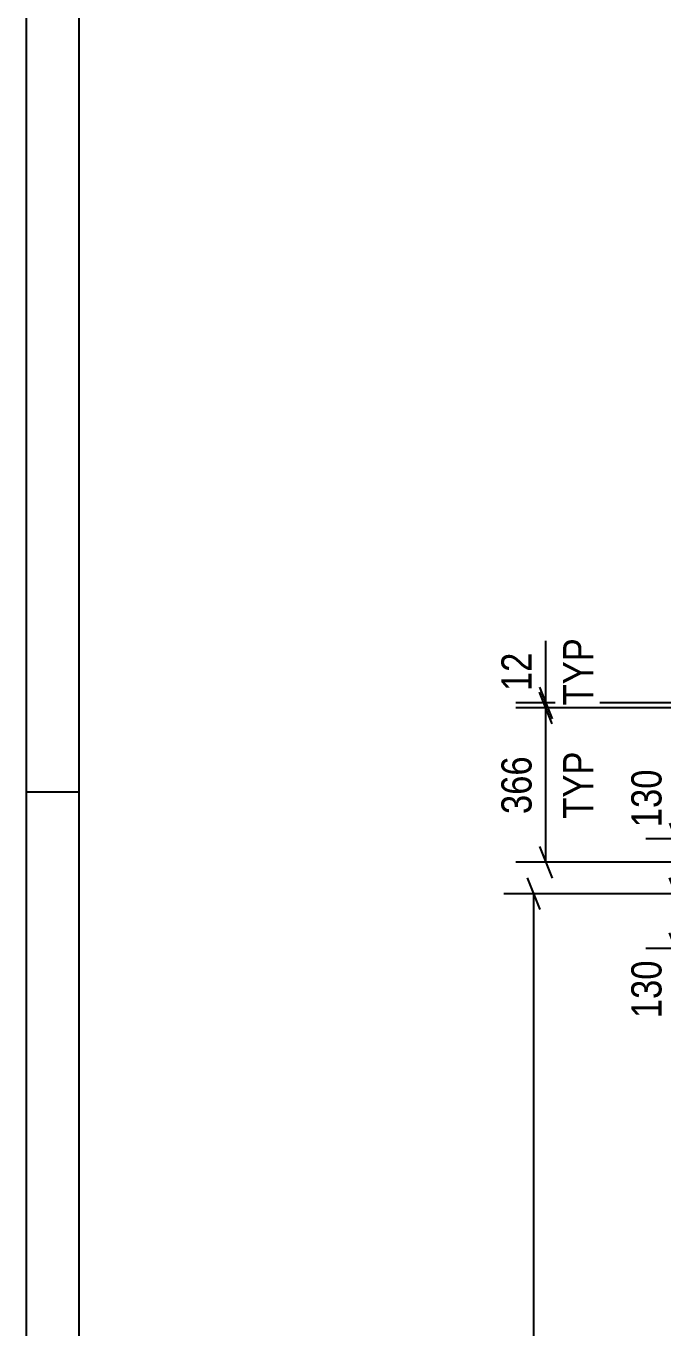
# Model space of a CAD drawing. Header units: millimetres. Extents: x -777 to 412, y -850 to -9.
# Drawn here: x -776.9 to -716.5, y -305.4 to -181.8 of the extents above; entities that cross this region are included whole.
import ezdxf

# ---------------------------------------------------------------- set-up
doc = ezdxf.new("R2010")
doc.units = ezdxf.units.MM
doc.styles.add('Arial Narrow', font='ARIALN.TTF', dxfattribs={"height": 0.2})

# ---------------------------------------------------------------- blocks, each defined once
blk = doc.blocks.new('Unknown-570390744-1132')
at = {"color": 5, "linetype": 'Continuous'}
for p, q in [((-776.91, -9.5), (-776.91, -850.5)), ((-771.91, -14.5), (-771.91, -845.5)), ((-771.91, -254.5), (-776.91, -254.5))]:
    blk.add_line(p, q, dxfattribs=at)
blk = doc.blocks.new('StraightDimension-570390744-58947 - 11758')
at = {"color": 7, "linetype": 'Continuous'}
for p, q in [((-727.59, -246.04), (-727.59, -240.14)), ((-727.59, -246.04), (-727.59, -240.14)), ((-728.19, -244.54), (-726.99, -247.54)), ((-726.99, -248.02), (-728.19, -245.02)), ((-700.78, -246.04), (-730.44, -246.04)), ((-694.18, -246.52), (-730.44, -246.52)), ((-727.59, -246.52), (-727.59, -246.04))]:
    blk.add_line(p, q, dxfattribs=at)
at = {"color": 0, "linetype": 'Continuous'}
blk.add_wipeout([(-722.49, -239.29), (-726.69, -239.29), (-726.69, -246.88), (-722.49, -246.88)], dxfattribs=at)
at = {"color": 0}
blk.add_wipeout([(-728.34, -240.66), (-732.54, -240.66), (-732.54, -245.52), (-728.34, -245.52)], dxfattribs=at)
at = {"color": 3, "linetype": 'Continuous', "style": 'Arial Narrow'}
blk.add_text('TYP', height=2.863, rotation=90.0002, dxfattribs=at).set_placement((-723.09, -246.28))
at = {"color": 3, "style": 'Arial Narrow'}
blk.add_text('12', height=2.863, rotation=90.0002, dxfattribs=at).set_placement((-728.94, -244.92))
blk = doc.blocks.new('StraightDimension-570390744-13362 - 11758')
at = {"color": 7, "linetype": 'Continuous'}
for p, q in [((-728.13, -265.66), (-729.33, -262.66)), ((-709.81, -264.16), (-731.58, -264.16)), ((-728.73, -389.16), (-728.73, -264.16))]:
    blk.add_line(p, q, dxfattribs=at)
blk = doc.blocks.new('StraightDimension-570390744-58948 - 11758')
at = {"color": 7, "linetype": 'Continuous'}
for p, q in [((-726.99, -248.02), (-728.19, -245.02)), ((-694.18, -246.52), (-730.44, -246.52)), ((-727.59, -261.17), (-727.59, -246.52)), ((-728.19, -259.67), (-726.99, -262.67)), ((-694.18, -261.17), (-730.44, -261.17))]:
    blk.add_line(p, q, dxfattribs=at)
at = {"color": 0}
blk.add_wipeout([(-728.34, -250.5), (-732.54, -250.5), (-732.54, -257.19), (-728.34, -257.19)], dxfattribs=at)
at = {"color": 0, "linetype": 'Continuous'}
blk.add_wipeout([(-722.49, -250.05), (-726.69, -250.05), (-726.69, -257.64), (-722.49, -257.64)], dxfattribs=at)
at = {"color": 3, "linetype": 'Continuous', "style": 'Arial Narrow'}
blk.add_text('TYP', height=2.863, rotation=90.0002, dxfattribs=at).set_placement((-723.09, -257.04))
at = {"color": 3, "style": 'Arial Narrow'}
blk.add_text('366', height=2.863, rotation=90.0002, dxfattribs=at).set_placement((-728.94, -256.59))
blk = doc.blocks.new('StraightDimension-570390744-59631 - 11758')
at = {"color": 7, "linetype": 'Continuous'}
for p, q in [((-715.26, -258.96), (-715.26, -251.23)), ((-715.26, -258.96), (-715.26, -251.23)), ((-715.86, -257.46), (-714.66, -260.46)), ((-711.21, -258.96), (-718.11, -258.96)), ((-715.26, -264.16), (-715.26, -258.96)), ((-714.66, -265.66), (-715.86, -262.66)), ((-709.81, -264.16), (-718.11, -264.16))]:
    blk.add_line(p, q, dxfattribs=at)
at = {"color": 0}
blk.add_wipeout([(-716.01, -251.75), (-720.21, -251.75), (-720.21, -258.44), (-716.01, -258.44)], dxfattribs=at)
at = {"color": 3, "style": 'Arial Narrow'}
blk.add_text('130', height=2.863, rotation=90.0002, dxfattribs=at).set_placement((-716.61, -257.84))
blk = doc.blocks.new('StraightDimension-570390744-59632 - 11758')
at = {"color": 7, "linetype": 'Continuous'}
for p, q in [((-715.86, -262.66), (-714.66, -265.66)), ((-709.81, -264.16), (-718.11, -264.16)), ((-715.26, -269.36), (-715.26, -264.16)), ((-714.66, -270.86), (-715.86, -267.86)), ((-711.21, -269.36), (-718.11, -269.36)), ((-715.26, -269.36), (-715.26, -277.1)), ((-715.26, -269.36), (-715.26, -277.1))]:
    blk.add_line(p, q, dxfattribs=at)
at = {"color": 0}
blk.add_wipeout([(-716.01, -269.89), (-720.21, -269.89), (-720.21, -276.57), (-716.01, -276.57)], dxfattribs=at)
at = {"color": 3, "style": 'Arial Narrow'}
blk.add_text('130', height=2.863, rotation=90.0002, dxfattribs=at).set_placement((-716.61, -275.97))

msp = doc.modelspace()

# ---------------------------------------------------------------- block references
msp.add_blockref('Unknown-570390744-1132', (0, 0))

# ---------------------------------------------------------------- next in the draw order: block references
for name in ['StraightDimension-570390744-58947 - 11758', 'StraightDimension-570390744-13362 - 11758']:
    msp.add_blockref(name, (0, 0))

# ---------------------------------------------------------------- next in the draw order: block references
msp.add_blockref('StraightDimension-570390744-58948 - 11758', (0, 0))

# ---------------------------------------------------------------- next in the draw order: block references
msp.add_blockref('StraightDimension-570390744-59631 - 11758', (0, 0))

# ---------------------------------------------------------------- next in the draw order: block references
msp.add_blockref('StraightDimension-570390744-59632 - 11758', (0, 0))

doc.saveas('drawing.dxf')
